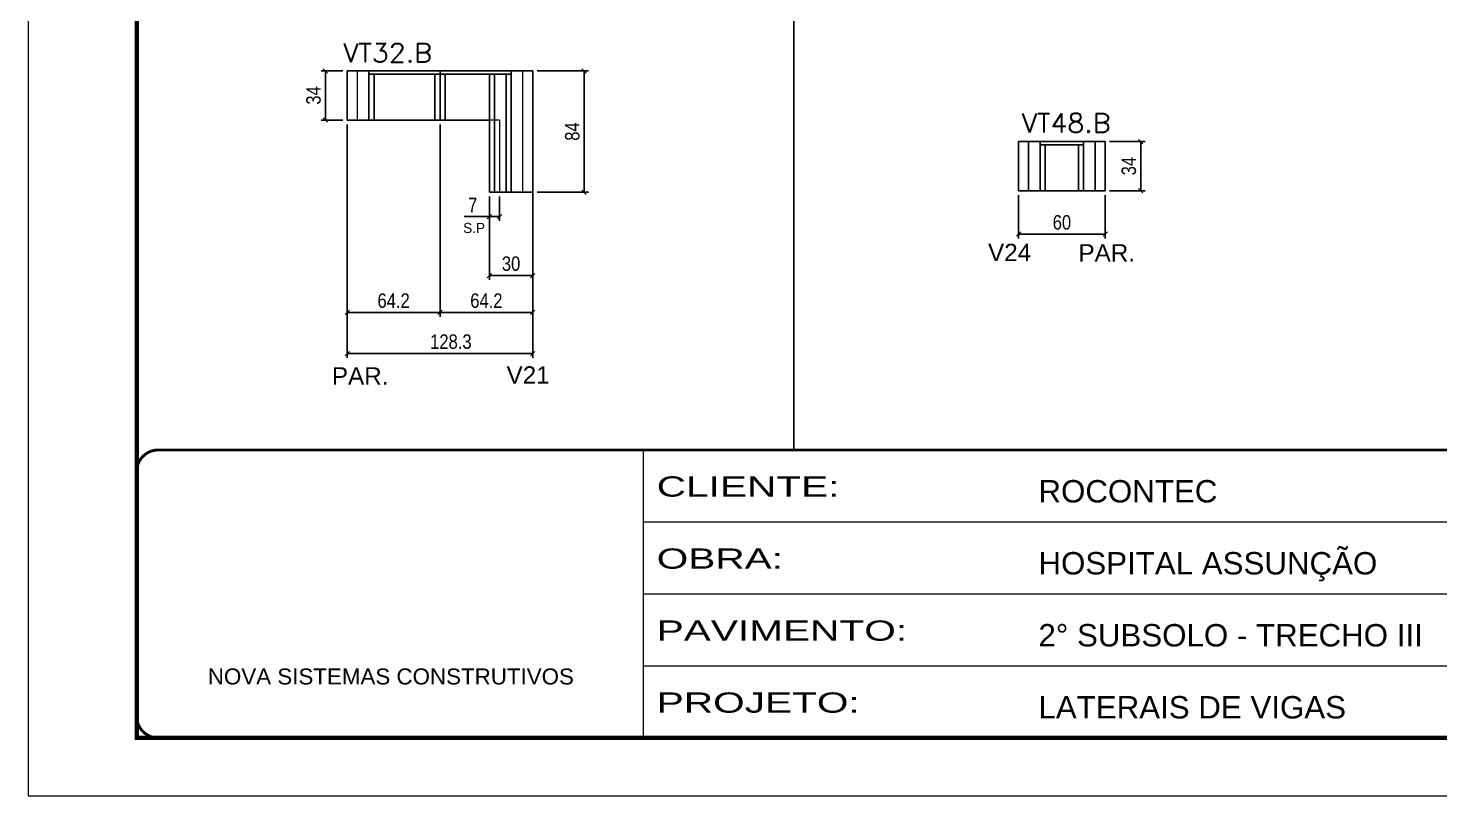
# Model space of a CAD drawing. Extents: x 137137 to 143418, y 10464 to 34486.
# Drawn here: x 140321 to 141297, y 26544 to 27075 of the extents above; entities that cross this region are included whole.
import ezdxf

# ---------------------------------------------------------------- set-up
doc = ezdxf.new("R2010")
doc.units = 0
for name, pattern in [('CONTINUO', [0]), ('DASHED', [0.75, 0.5, -0.25]), ('HIDDEN', [0.375, 0.25, -0.125])]:
    doc.linetypes.add(name, pattern=pattern)
for name, color, linetype in [('5', 5, 'Continuous'), ('COTA', 241, 'Continuous'), ('cotas', 4, 'Continuous'), ('Painéis', 200, 'Continuous'), ('SARR_2.2x7', 40, 'Continuous'), ('SARR_3.5x7', 81, 'Continuous'), ('texto', 7, 'Continuous')]:
    doc.layers.add(name, color=color, linetype=linetype)
for name, color, linetype, lineweight in [('Escoras', 2, 'Continuous', 25), ('Folhas', 255, 'Continuous', 9), ('Sarr 2.2x7', 40, 'Continuous', 9), ('SARRAFO DE PRESSAO', 251, 'DASHED', 9), ('Texto Seção', 7, 'Continuous', 15)]:
    doc.layers.add(name, color=color, linetype=linetype, lineweight=lineweight)
doc.styles.add('ARIAL', font='arial.ttf')
doc.styles.add('COTA TECNICA', font='techl___.ttf', dxfattribs={"height": 10})
doc.styles.add('REGUA-120', font='ROMANS.shx', dxfattribs={"height": 15})
doc.styles.add('ROMAS860', font='ROMAS860.SHX')
doc.styles.get("Standard").update_dxf_attribs({"font": 'arial.ttf'})
doc.styles.add('Tecnologia', font='')
doc.styles.get('Tecnologia').set_extended_font_data('Forgotten Futurist')
doc.dimstyles.new('PAINEL', dxfattribs={"dimtxt": 10, "dimasz": 3, "dimexe": 3, "dimexo": 3, "dimgap": 3, "dimtad": 1, "dimdec": 1, "dimzin": 12, "dimdsep": 46, "dimtxsty": 'COTA TECNICA', "dimblk1": 'OBLIQUE', "dimblk2": 'OBLIQUE', "dimsah": 1, "dimcen": 0.9, "dimclrd": 4, "dimclre": 4, "dimclrt": 240, "dimadec": 1, "dimazin": 3, "dimtfac": 1, "dimtdec": 1, "dimtmove": 0, "dimatfit": 3, "dimfxl": 1, "dimtolj": 1, "dimtzin": 12, "dimarcsym": 0})

# ---------------------------------------------------------------- blocks, each defined once
blk = doc.blocks.new('_Oblique')
at = {"color": 0, "linetype": 'ByBlock', "lineweight": -2}
blk.add_line((-0.5, -0.5), (0.5, 0.5), dxfattribs=at)
blk = doc.blocks.new('*D782')
at = {"layer": 'COTA', "color": 4, "linetype": 'ByBlock', "lineweight": -2, "transparency": 16777216}
for p, q in [((141005.72, 26959.92), (141005.72, 26929.85)), ((141065.72, 26959.92), (141065.72, 26929.85)), ((141005.72, 26932.85), (141065.72, 26932.85))]:
    blk.add_line(p, q, dxfattribs=at)
at = {"layer": 'Defpoints', "color": 0, "linetype": 'ByBlock', "transparency": 16777216}
for p in [(141005.72, 26962.92), (141065.72, 26962.92), (141065.72, 26932.85)]:
    blk.add_point(p, dxfattribs=at)
at = {"layer": 'COTA', "color": 4, "linetype": 'ByBlock', "lineweight": -2, "transparency": 16777216, "xscale": 3, "yscale": 3, "zscale": 3, "rotation": 180}
blk.add_blockref('_Oblique', (141005.72, 26932.85), dxfattribs=at)
at = {"layer": 'COTA', "color": 4, "linetype": 'ByBlock', "lineweight": -2, "transparency": 16777216, "xscale": 3, "yscale": 3, "zscale": 3}
blk.add_blockref('_Oblique', (141065.72, 26932.85), dxfattribs=at)
at = {"layer": 'COTA', "color": 240, "linetype": 'ByBlock', "transparency": 16777216, "insert": (141035.72, 26940.95), "char_height": 10, "attachment_point": 5, "style": 'COTA TECNICA'}
blk.add_mtext('\\A1;60', dxfattribs=at)
blk = doc.blocks.new('*D783')
at = {"layer": 'cotas', "color": 4, "linetype": 'ByBlock', "lineweight": -2, "transparency": 16777216}
for p, q in [((141068.72, 26996.92), (141093.25, 26996.92)), ((141090.25, 26996.92), (141090.25, 26962.92)), ((141068.72, 26962.92), (141093.25, 26962.92))]:
    blk.add_line(p, q, dxfattribs=at)
at = {"layer": 'Defpoints', "color": 0, "linetype": 'ByBlock', "transparency": 16777216}
for p in [(141065.72, 26996.92), (141065.72, 26962.92), (141090.25, 26962.92)]:
    blk.add_point(p, dxfattribs=at)
at = {"layer": 'cotas', "color": 4, "linetype": 'ByBlock', "lineweight": -2, "transparency": 16777216, "xscale": 3, "yscale": 3, "zscale": 3}
for p, rotation in [((141090.25, 26996.92), 90), ((141090.25, 26962.92), 270)]:
    blk.add_blockref('_Oblique', p, dxfattribs=dict(at, rotation=rotation))
at = {"layer": 'cotas', "color": 240, "linetype": 'ByBlock', "transparency": 16777216, "insert": (141082.03, 26979.92), "char_height": 10, "attachment_point": 5, "rotation": 90, "style": 'COTA TECNICA'}
blk.add_mtext('\\A1;34', dxfattribs=at)
blk = doc.blocks.new('*D156')
at = {"layer": 'COTA', "color": 4, "linetype": 'ByBlock', "lineweight": -2, "transparency": 16777216}
for p, q in [((140669.74, 27042.82), (140669.74, 26847.19)), ((140541.44, 27008.82), (140541.44, 26847.19)), ((140669.74, 26850.19), (140541.44, 26850.19))]:
    blk.add_line(p, q, dxfattribs=at)
at = {"layer": 'Defpoints', "color": 0, "linetype": 'ByBlock', "transparency": 16777216}
for p in [(140669.74, 27045.82), (140541.44, 27011.82), (140541.44, 26850.19)]:
    blk.add_point(p, dxfattribs=at)
at = {"layer": 'COTA', "color": 4, "linetype": 'ByBlock', "lineweight": -2, "transparency": 16777216, "xscale": 3, "yscale": 3, "zscale": 3, "rotation": 180}
blk.add_blockref('_Oblique', (140541.44, 26850.19), dxfattribs=at)
at = {"layer": 'COTA', "color": 4, "linetype": 'ByBlock', "lineweight": -2, "transparency": 16777216, "xscale": 3, "yscale": 3, "zscale": 3}
blk.add_blockref('_Oblique', (140669.74, 26850.19), dxfattribs=at)
at = {"layer": 'COTA', "color": 240, "linetype": 'ByBlock', "transparency": 16777216, "insert": (140613.11, 26858.43), "char_height": 10, "attachment_point": 5, "style": 'COTA TECNICA'}
blk.add_mtext('\\A1;128.3', dxfattribs=at)
blk = doc.blocks.new('*D647')
at = {"layer": 'Defpoints', "color": 0, "linetype": 'ByBlock', "transparency": 16777216}
for p in [(140541.44, 27011.82), (140605.59, 27011.82), (140605.59, 26878.7)]:
    blk.add_point(p, dxfattribs=at)
at = {"layer": 'Escoras', "color": 4, "linetype": 'ByBlock', "lineweight": -2, "transparency": 16777216}
for p, q in [((140541.44, 27008.82), (140541.44, 26875.7)), ((140605.59, 27008.82), (140605.59, 26875.7)), ((140541.44, 26878.7), (140605.59, 26878.7))]:
    blk.add_line(p, q, dxfattribs=at)
at = {"layer": 'Escoras', "color": 4, "linetype": 'ByBlock', "lineweight": -2, "transparency": 16777216, "xscale": 3, "yscale": 3, "zscale": 3, "rotation": 180}
blk.add_blockref('_Oblique', (140541.44, 26878.7), dxfattribs=at)
at = {"layer": 'Escoras', "color": 4, "linetype": 'ByBlock', "lineweight": -2, "transparency": 16777216, "xscale": 3, "yscale": 3, "zscale": 3}
blk.add_blockref('_Oblique', (140605.59, 26878.7), dxfattribs=at)
at = {"layer": 'Escoras', "color": 240, "linetype": 'ByBlock', "transparency": 16777216, "insert": (140573.51, 26886.81), "char_height": 10, "attachment_point": 5, "style": 'COTA TECNICA'}
blk.add_mtext('\\A1;64.2', dxfattribs=at)
blk = doc.blocks.new('*D648')
at = {"layer": 'COTA', "color": 4, "linetype": 'ByBlock', "lineweight": -2, "transparency": 16777216}
for p, q in [((140669.74, 27042.82), (140669.74, 26875.7)), ((140605.59, 27008.82), (140605.59, 26875.7)), ((140605.59, 26878.7), (140669.74, 26878.7))]:
    blk.add_line(p, q, dxfattribs=at)
at = {"layer": 'Defpoints', "color": 0, "linetype": 'ByBlock', "transparency": 16777216}
for p in [(140669.74, 27045.82), (140605.59, 27011.82), (140669.74, 26878.7)]:
    blk.add_point(p, dxfattribs=at)
at = {"layer": 'COTA', "color": 4, "linetype": 'ByBlock', "lineweight": -2, "transparency": 16777216, "xscale": 3, "yscale": 3, "zscale": 3, "rotation": 180}
blk.add_blockref('_Oblique', (140605.59, 26878.7), dxfattribs=at)
at = {"layer": 'COTA', "color": 4, "linetype": 'ByBlock', "lineweight": -2, "transparency": 16777216, "xscale": 3, "yscale": 3, "zscale": 3}
blk.add_blockref('_Oblique', (140669.74, 26878.7), dxfattribs=at)
at = {"layer": 'COTA', "color": 240, "linetype": 'ByBlock', "transparency": 16777216, "insert": (140637.66, 26886.81), "char_height": 10, "attachment_point": 5, "style": 'COTA TECNICA'}
blk.add_mtext('\\A1;64.2', dxfattribs=at)
blk = doc.blocks.new('*D649')
at = {"layer": 'Defpoints', "color": 0, "linetype": 'ByBlock', "transparency": 16777216}
for p in [(140639.74, 26961.82), (140669.74, 26961.82), (140669.74, 26904.17)]:
    blk.add_point(p, dxfattribs=at)
at = {"layer": 'Escoras', "color": 4, "linetype": 'ByBlock', "lineweight": -2, "transparency": 16777216}
for p, q in [((140639.74, 26958.82), (140639.74, 26901.17)), ((140669.74, 26958.82), (140669.74, 26901.17)), ((140639.74, 26904.17), (140669.74, 26904.17))]:
    blk.add_line(p, q, dxfattribs=at)
at = {"layer": 'Escoras', "color": 4, "linetype": 'ByBlock', "lineweight": -2, "transparency": 16777216, "xscale": 3, "yscale": 3, "zscale": 3, "rotation": 180}
blk.add_blockref('_Oblique', (140639.74, 26904.17), dxfattribs=at)
at = {"layer": 'Escoras', "color": 4, "linetype": 'ByBlock', "lineweight": -2, "transparency": 16777216, "xscale": 3, "yscale": 3, "zscale": 3}
blk.add_blockref('_Oblique', (140669.74, 26904.17), dxfattribs=at)
at = {"layer": 'Escoras', "color": 240, "linetype": 'ByBlock', "transparency": 16777216, "insert": (140654.74, 26912.39), "char_height": 10, "attachment_point": 5, "style": 'COTA TECNICA'}
blk.add_mtext('\\A1;30', dxfattribs=at)
blk = doc.blocks.new('*D157')
at = {"layer": 'COTA', "color": 4, "linetype": 'ByBlock', "lineweight": -2, "transparency": 16777216}
for p, q in [((140639.74, 26958.82), (140639.74, 26941.96)), ((140646.74, 26958.82), (140646.74, 26941.96)), ((140639.74, 26944.96), (140622.35, 26944.96)), ((140646.74, 26944.96), (140639.74, 26944.96))]:
    blk.add_line(p, q, dxfattribs=at)
at = {"layer": 'Defpoints', "color": 0, "linetype": 'ByBlock', "transparency": 16777216}
for p in [(140639.74, 26961.82), (140646.74, 26961.82), (140646.74, 26944.96)]:
    blk.add_point(p, dxfattribs=at)
at = {"layer": 'COTA', "color": 4, "linetype": 'ByBlock', "lineweight": -2, "transparency": 16777216, "xscale": 3, "yscale": 3, "zscale": 3, "rotation": 180}
blk.add_blockref('_Oblique', (140639.74, 26944.96), dxfattribs=at)
at = {"layer": 'COTA', "color": 4, "linetype": 'ByBlock', "lineweight": -2, "transparency": 16777216, "xscale": 3, "yscale": 3, "zscale": 3}
blk.add_blockref('_Oblique', (140646.74, 26944.96), dxfattribs=at)
at = {"layer": 'COTA', "color": 240, "linetype": 'ByBlock', "transparency": 16777216, "insert": (140628.21, 26953.03), "char_height": 10, "attachment_point": 5, "style": 'COTA TECNICA'}
blk.add_mtext('\\A1;7', dxfattribs=at)
blk = doc.blocks.new('9999999999')
at = {"color": 30, "linetype": 'CONTINUO'}
for p, q in [((98564.56, 34230.21), (98564.56, 34429.45)), ((98564.56, 34379.64), (99583.98, 34379.64)), ((98564.56, 34329.83), (99487.98, 34329.83)), ((98564.56, 34280.02), (99487.98, 34280.02))]:
    blk.add_line(p, q, dxfattribs=at)
at = {"color": 30, "linetype": 'CONTINUO', "const_width": 2}
blk.add_lwpolyline([(99583.98, 34230.21), (99583.98, 34414.45, 0.414214), (99568.98, 34429.45), (98228.98, 34429.45, 0.414214), (98213.98, 34414.45), (98213.98, 34245.21, 0.414214), (98228.98, 34230.21), (99583.98, 34230.21)], format="xyb", dxfattribs=at)
at = {"layer": 'Folhas'}
blk.add_lwpolyline([(98138.98, 34190.21), (99623.98, 34190.21), (99623.98, 35240.21), (98138.98, 35240.21)], close=True, dxfattribs=at)
at = {"layer": 'Folhas', "color": 30, "const_width": 3}
blk.add_lwpolyline([(98213.98, 34230.21), (99583.98, 34230.21), (99583.98, 35200.21), (98213.98, 35200.21)], close=True, dxfattribs=at)
at = {"color": 7, "linetype": 'Continuous', "ltscale": 5, "style": 'ARIAL'}
for s, height, p in [('ROCONTEC', 15.483, (98837.68, 34393.13)), ('HOSPITAL ASSUNÇÃO', 15.4829, (98837.68, 34343.32)), ('2° SUBSOLO - TRECHO III', 15.4829, (98837.68, 34293.51)), ('NOVA SISTEMAS CONSTRUTIVOS', 11.0592, (98263.19, 34267.21)), ('LATERAIS DE VIGAS', 15.4829, (98837.68, 34243.7))]:
    blk.add_text(s, height=height, dxfattribs=at).set_placement(p)
at = {"layer": 'Folhas', "color": 7, "style": 'Tecnologia', "width": 1.5}
for s, p in [('CLIENTE:', (98573.65, 34397.17)), ('OBRA:', (98573.65, 34347.31)), ('PAVIMENTO:', (98573.65, 34297.5)), ('PROJETO:', (98573.65, 34247.69))]:
    blk.add_text(s, height=14, dxfattribs=at).set_placement(p)
blk = doc.blocks.new('*D467')
at = {"layer": 'COTA', "color": 4, "linetype": 'ByBlock', "lineweight": -2, "transparency": 16777216}
for p, q in [((140672.74, 27045.82), (140708.2, 27045.82)), ((140705.2, 27045.82), (140705.2, 26961.82)), ((140672.74, 26961.82), (140708.2, 26961.82))]:
    blk.add_line(p, q, dxfattribs=at)
at = {"layer": 'Defpoints', "color": 0, "linetype": 'ByBlock', "transparency": 16777216}
for p in [(140669.74, 27045.82), (140669.74, 26961.82), (140705.2, 26961.82)]:
    blk.add_point(p, dxfattribs=at)
at = {"layer": 'COTA', "color": 4, "linetype": 'ByBlock', "lineweight": -2, "transparency": 16777216, "xscale": 3, "yscale": 3, "zscale": 3}
for p, rotation in [((140705.2, 27045.82), 90), ((140705.2, 26961.82), 270)]:
    blk.add_blockref('_Oblique', p, dxfattribs=dict(at, rotation=rotation))
at = {"layer": 'COTA', "color": 240, "linetype": 'ByBlock', "transparency": 16777216, "insert": (140697.11, 27003.82), "char_height": 10, "attachment_point": 5, "rotation": 90, "style": 'COTA TECNICA'}
blk.add_mtext('\\A1;84', dxfattribs=at)
blk = doc.blocks.new('*D592')
at = {"layer": 'COTA', "color": 4, "linetype": 'ByBlock', "lineweight": -2, "transparency": 16777216}
for p, q in [((140538.44, 27045.82), (140523.32, 27045.82)), ((140526.32, 27011.82), (140526.32, 27045.82)), ((140538.44, 27011.82), (140523.32, 27011.82))]:
    blk.add_line(p, q, dxfattribs=at)
at = {"layer": 'Defpoints', "color": 0, "linetype": 'ByBlock', "transparency": 16777216}
for p in [(140526.32, 27045.82), (140541.44, 27045.82), (140541.44, 27011.82)]:
    blk.add_point(p, dxfattribs=at)
at = {"layer": 'COTA', "color": 4, "linetype": 'ByBlock', "lineweight": -2, "transparency": 16777216, "xscale": 3, "yscale": 3, "zscale": 3}
for p, rotation in [((140526.32, 27045.82), 90), ((140526.32, 27011.82), 270)]:
    blk.add_blockref('_Oblique', p, dxfattribs=dict(at, rotation=rotation))
at = {"layer": 'COTA', "color": 240, "linetype": 'ByBlock', "transparency": 16777216, "insert": (140518.11, 27028.82), "char_height": 10, "attachment_point": 5, "rotation": 90, "style": 'COTA TECNICA'}
blk.add_mtext('\\A1;34', dxfattribs=at)

msp = doc.modelspace()

# ---------------------------------------------------------------- linework, layer by layer
at = {"layer": 'COTA', "linetype": 'ByBlock'}
msp.add_line((140850.19, 27554.33), (140850.19, 26783.57), dxfattribs=at)
at = {"layer": 'Painéis', "linetype": 'ByBlock'}
for p, q in [((140669.74, 27045.82), (140541.44, 27045.82)), ((140541.44, 27045.82), (140541.44, 27011.82)), ((140605.59, 27011.82), (140605.59, 27045.82)), ((140669.74, 26961.82), (140669.74, 27045.82)), ((140541.44, 27011.82), (140639.74, 27011.82)), ((140639.74, 27011.82), (140639.74, 26961.82)), ((141005.72, 26996.92), (141005.72, 26962.92)), ((141065.72, 26996.92), (141005.72, 26996.92)), ((141065.72, 26996.92), (141065.72, 26962.92)), ((140639.74, 26961.82), (140669.74, 26961.82)), ((141005.72, 26962.92), (141065.72, 26962.92))]:
    msp.add_line(p, q, dxfattribs=at)
at = {"layer": 'Sarr 2.2x7'}
for p, q in [((140548.44, 27011.82), (140548.44, 27045.82)), ((140662.74, 27045.82), (140662.74, 26961.82))]:
    msp.add_line(p, q, dxfattribs=at)
at = {"layer": 'Sarr 2.2x7', "linetype": 'HIDDEN'}
for q in [(140639.74, 27011.82), (140646.74, 26961.82)]:
    msp.add_line((140646.74, 27011.82), q, dxfattribs=at)
at = {"layer": 'SARR_2.2x7', "linetype": 'Continuous'}
for p, q in [((140654.74, 27043.62), (140556.44, 27043.62)), ((141012.72, 26996.92), (141012.72, 26962.92)), ((141050.72, 26994.72), (141020.72, 26994.72)), ((141058.72, 26996.92), (141058.72, 26962.92))]:
    msp.add_line(p, q, dxfattribs=at)
at = {"layer": 'SARR_3.5x7'}
for p, q in [((140556.44, 27045.82), (140556.44, 27011.82)), ((140559.94, 27043.62), (140559.94, 27011.82)), ((140602.09, 27043.62), (140602.09, 27011.82)), ((140609.09, 27043.62), (140609.09, 27011.82)), ((140639.74, 27043.62), (140639.74, 27011.82)), ((140643.24, 27043.62), (140643.24, 26961.82)), ((140651.24, 27043.62), (140651.24, 26961.82)), ((140654.74, 27045.82), (140654.74, 26961.82)), ((141020.72, 26996.92), (141020.72, 26962.92)), ((141024.22, 26994.72), (141024.22, 26962.92)), ((141047.22, 26994.72), (141047.22, 26962.92)), ((141050.72, 26996.92), (141050.72, 26962.92))]:
    msp.add_line(p, q, dxfattribs=at)

# ---------------------------------------------------------------- block references
at = {"layer": 'SARRAFO DE PRESSAO', "color": 6, "linetype": 'ByBlock'}
msp.add_blockref('9999999999', (42181.81, -7645.88), dxfattribs=at)

# ---------------------------------------------------------------- texts
at = {"layer": '5', "linetype": 'Continuous'}
for s, rotation, p in [('V24', 359.99996, (140984.62, 26914.21)), ('PAR.', 359.99996, (141047.17, 26913.92)), ('PAR.', 0.00004, (140530.82, 26828.76)), ('V21', 0.00004, (140651.61, 26829.42))]:
    msp.add_text(s, height=12, rotation=rotation, dxfattribs=at).set_placement(p)
at = {"layer": 'texto', "color": 4, "insert": (140629.19, 26937.11), "char_height": 7, "attachment_point": 5, "style": 'ROMAS860'}
msp.add_mtext('S.P', dxfattribs=at)
at = {"layer": 'Texto Seção', "style": 'REGUA-120', "width": 1.05}
for s, p in [('VT32.B', (140538.62, 27051.82)), ('VT48.B', (141007.93, 27003.28))]:
    msp.add_text(s, height=13, dxfattribs=at).set_placement(p)

# ---------------------------------------------------------------- dimensions: what is measured, and where the dimension line sits
at = {"layer": 'COTA', "linetype": 'ByBlock'}
for base, p1, p2, picture, middle in [((140526.32, 27045.82), (140541.44, 27011.82), (140541.44, 27045.82), '*D592', (140518.11, 27028.82)), ((140705.2, 26961.82), (140669.74, 27045.82), (140669.74, 26961.82), '*D467', (140697.11, 27003.82))]:
    dim = msp.add_linear_dim(base=base, p1=p1, p2=p2, angle=90, dimstyle='PAINEL', dxfattribs=at)
    dim.commit()
    dim.dimension.update_dxf_attribs({"geometry": picture, "text_midpoint": middle})
dim = msp.add_linear_dim(base=(140541.44, 26850.19), p1=(140669.74, 27045.82), p2=(140541.44, 27011.82), dimstyle='PAINEL', dxfattribs=at)
dim.commit()
dim.dimension.update_dxf_attribs({"geometry": '*D156', "text_midpoint": (140613.11, 26850.19), "dimtype": 160})
dim = msp.add_linear_dim(base=(140669.73674783, 26878.70318779), p1=(140605.58674783, 27011.82288143), p2=(140669.73674783, 27045.82288143), dimstyle='PAINEL', dxfattribs=at)
dim.commit()
dim.dimension.update_dxf_attribs({"geometry": '*D648', "text_midpoint": (140637.66174783, 26886.80552697)})
dim = msp.add_linear_dim(base=(140646.74, 26944.96), p1=(140639.74, 26961.82), p2=(140646.74, 26961.82), angle=180, dimstyle='PAINEL', dxfattribs=at)
dim.commit()
dim.dimension.update_dxf_attribs({"geometry": '*D157', "text_midpoint": (140628.21, 26944.96), "dimtype": 160})
dim = msp.add_aligned_dim(p1=(141005.72, 26962.92), p2=(141065.72, 26962.92), distance=-30.07, dimstyle='PAINEL', dxfattribs=at)
dim.commit()
dim.dimension.update_dxf_attribs({"geometry": '*D782', "text_midpoint": (141035.72, 26940.95)})
at = {"layer": 'cotas', "linetype": 'ByBlock'}
dim = msp.add_linear_dim(base=(141090.25, 26962.92), p1=(141065.72, 26996.92), p2=(141065.72, 26962.92), angle=90, dimstyle='PAINEL', dxfattribs=at)
dim.commit()
dim.dimension.update_dxf_attribs({"geometry": '*D783', "text_midpoint": (141082.03, 26979.92)})
at = {"layer": 'Escoras', "linetype": 'ByBlock'}
for base, p1, p2, picture, middle in [((140605.58674783, 26878.70318779), (140541.43674783, 27011.82288143), (140605.58674783, 27011.82288143), '*D647', (140573.51174783, 26886.80552697)), ((140669.74, 26904.17), (140639.74, 26961.82), (140669.74, 26961.82), '*D649', (140654.74, 26912.39))]:
    dim = msp.add_linear_dim(base=base, p1=p1, p2=p2, dimstyle='PAINEL', dxfattribs=at)
    dim.commit()
    dim.dimension.update_dxf_attribs({"geometry": picture, "text_midpoint": middle})

doc.saveas('drawing.dxf')
